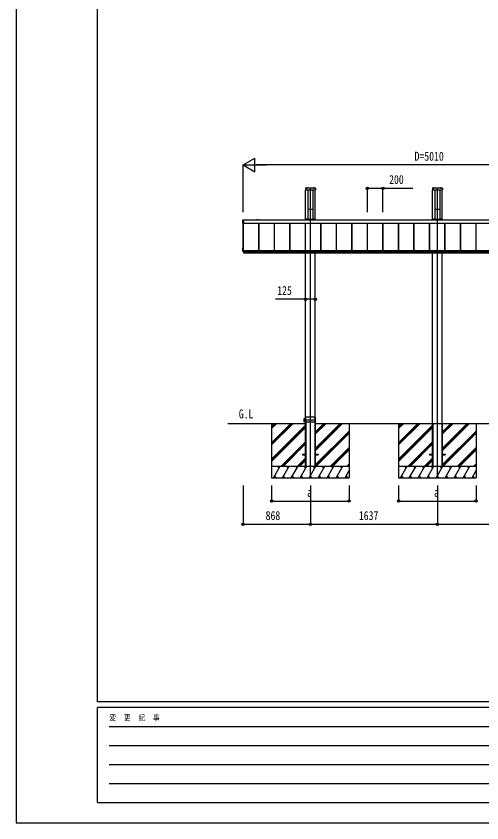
# Model space of a CAD drawing. Units: millimetres, scale not verified. Extents: x -14718 to 14718, y -10395 to 10395.
# Drawn here: x -14718 to -8713, y -10395 to 0 of the extents above; entities that cross this region are included whole.
import ezdxf
from ezdxf.enums import TextEntityAlignment as Align

# ---------------------------------------------------------------- set-up
doc = ezdxf.new("R2010")
doc.units = ezdxf.units.MM
doc.header["$LTSCALE"] = 40
for name, color, linetype in [('0-2_USER1', 3, 'Continuous'), ('0-3_YKK_12', 2, 'Continuous'), ('0-4_YKK_13', 4, 'Continuous'), ('0-5_YKK_A1', 4, 'Continuous'), ('0-6_YKK_D', 6, 'Continuous'), ('0-7_YKK_ZWAK', 7, 'Continuous')]:
    doc.layers.add(name, color=color, linetype=linetype)
doc.styles.add('ＭＳ ゴシック', font='')
doc.styles.get('ＭＳ ゴシック').set_extended_font_data('MS Gothic')

msp = doc.modelspace()

# ---------------------------------------------------------------- linework, layer by layer
at = {"layer": '0-3_YKK_12'}
for p, q in [((-10923.95, -5947.9), (-10923.95, -2217.9)), ((-9286.95, -5947.9), (-9286.95, -2217.9))]:
    msp.add_line(p, q, dxfattribs=at)
at = {"layer": '0-4_YKK_13'}
for p, q in [((-10988.45, -2214.9), (-10988.45, -2238.9)), ((-10859.45, -2214.9), (-10988.45, -2214.9)), ((-10859.45, -2217.4), (-10988.45, -2217.4)), ((-10859.45, -2217.9), (-10988.45, -2217.9)), ((-10861.45, -2240.9), (-10986.45, -2240.9)), ((-10974.85, -2214.35), (-10974.85, -2214.15)), ((-10974.31, -2214.9), (-10963.6, -2214.9)), ((-10974.2, -2214.9), (-10973.85, -2214.9)), ((-10971.32, -2211.57), (-10970.1, -2214.03)), ((-10968.95, -2214.64), (-10970.1, -2214.03)), ((-10968.95, -2214.64), (-10967.81, -2214.03)), ((-10966.58, -2211.57), (-10967.81, -2214.03)), ((-10963.05, -2214.35), (-10963.05, -2214.15)), ((-10884.85, -2214.35), (-10884.85, -2214.15)), ((-10884.31, -2214.9), (-10873.6, -2214.9)), ((-10881.32, -2211.57), (-10880.1, -2214.03)), ((-10878.95, -2214.64), (-10880.1, -2214.03)), ((-10878.95, -2214.64), (-10877.81, -2214.03)), ((-10876.58, -2211.57), (-10877.81, -2214.03)), ((-10873.05, -2214.35), (-10873.05, -2214.15)), ((-10859.45, -2214.9), (-10859.45, -2238.9)), ((-9351.45, -2214.9), (-9351.45, -2238.9)), ((-9222.45, -2214.9), (-9351.45, -2214.9)), ((-9222.45, -2217.4), (-9351.45, -2217.4)), ((-9222.45, -2217.9), (-9351.45, -2217.9)), ((-9224.45, -2240.9), (-9349.45, -2240.9)), ((-9337.85, -2214.35), (-9337.85, -2214.15)), ((-9337.31, -2214.9), (-9326.6, -2214.9)), ((-9337.2, -2214.9), (-9336.85, -2214.9)), ((-9334.32, -2211.57), (-9333.1, -2214.03)), ((-9331.95, -2214.64), (-9333.1, -2214.03)), ((-9331.95, -2214.64), (-9330.81, -2214.03)), ((-9329.58, -2211.57), (-9330.81, -2214.03)), ((-9326.05, -2214.35), (-9326.05, -2214.15)), ((-9247.85, -2214.35), (-9247.85, -2214.15)), ((-9247.31, -2214.9), (-9236.6, -2214.9)), ((-9244.32, -2211.57), (-9243.1, -2214.03)), ((-9241.95, -2214.64), (-9243.1, -2214.03)), ((-9241.95, -2214.64), (-9240.81, -2214.03)), ((-9239.58, -2211.57), (-9240.81, -2214.03)), ((-9236.05, -2214.35), (-9236.05, -2214.15)), ((-9222.45, -2214.9), (-9222.45, -2238.9)), ((-10955.2, -2492.06), (-10955.2, -2607.11)), ((-10954.84, -2486.21), (-10955.19, -2491.71)), ((-10954.34, -2485.74), (-10952.3, -2485.74)), ((-10951.99, -2486.07), (-10952.3, -2485.74)), ((-10951.99, -2486.07), (-10895.91, -2486.07)), ((-10895.91, -2486.07), (-10895.6, -2485.74)), ((-10895.6, -2485.74), (-10893.56, -2485.74)), ((-10893.06, -2486.21), (-10892.71, -2491.71)), ((-10892.7, -2492.06), (-10892.7, -2607.11)), ((-9318.2, -2492.06), (-9318.2, -2607.11)), ((-9317.84, -2486.21), (-9318.19, -2491.71)), ((-9317.34, -2485.74), (-9315.3, -2485.74)), ((-9314.99, -2486.07), (-9315.3, -2485.74)), ((-9314.99, -2486.07), (-9258.91, -2486.07)), ((-9258.91, -2486.07), (-9258.6, -2485.74)), ((-9258.6, -2485.74), (-9256.56, -2485.74)), ((-9256.06, -2486.21), (-9255.71, -2491.71)), ((-9255.7, -2492.06), (-9255.7, -2607.11)), ((-11793.45, -2666.85), (-11793.45, -2625.83)), ((-11785.45, -2668.12), (-11792.98, -2667.66)), ((-11785.45, -2667.62), (-11785.45, -2668.12)), ((-10971.82, -2610.36), (-10971.82, -2617.85)), ((-10971.82, -2617.19), (-10876.08, -2617.19)), ((-10971.82, -2617.85), (-10876.08, -2617.85)), ((-10971.32, -2609.86), (-10956.31, -2609.86)), ((-10955.2, -2607.11), (-10955.31, -2608.93)), ((-10892.7, -2607.11), (-10892.59, -2608.93)), ((-10891.59, -2609.86), (-10876.58, -2609.86)), ((-10876.08, -2610.36), (-10876.08, -2617.85)), ((-9334.82, -2610.36), (-9334.82, -2617.85)), ((-9334.82, -2617.19), (-9239.08, -2617.19)), ((-9334.82, -2617.85), (-9239.08, -2617.85)), ((-9334.32, -2609.86), (-9319.31, -2609.86)), ((-9318.2, -2607.11), (-9318.31, -2608.93)), ((-9255.7, -2607.11), (-9255.59, -2608.93)), ((-9254.59, -2609.86), (-9239.58, -2609.86)), ((-9239.08, -2610.36), (-9239.08, -2617.85)), ((-11793.45, -3030.21), (-11793.45, -2989.19)), ((-11792.98, -2988.69), (-11791.95, -2988.63)), ((-11786.95, -3031.39), (-11792.98, -3031.02)), ((-11786.95, -3018.12), (-11786.95, -3049.39)), ((-11786.95, -3018.12), (-11783.45, -3018.12)), ((-11783.45, -3040.56), (-11786.95, -3040.56)), ((-11786.95, -3049.39), (-11783.45, -3049.39)), ((-11783.95, -3018.12), (-11783.95, -3049.39)), ((-11783.45, -3018.12), (-11783.45, -3049.39)), ((-11008.95, -5187.19), (-11008.95, -5228.6)), ((-10988.77, -5186.54), (-11008.66, -5186.89)), ((-10988.61, -5168.19), (-10988.86, -5197.07)), ((-10988.86, -5197.07), (-10987.45, -5197.07)), ((-10859.6, -5167.9), (-10988.31, -5167.9)), ((-10987.45, -5232.6), (-10987.45, -5168.2)), ((-10986.45, -5168.2), (-10986.45, -5232.6)), ((-10861.45, -5232.6), (-10861.45, -5168.2)), ((-10860.45, -5168.2), (-10860.45, -5232.6)), ((-10858.95, -5207.9), (-10859.3, -5168.19)), ((-10988.77, -5229.25), (-11008.66, -5228.9)), ((-10988.74, -5232.6), (-10988.86, -5218.72)), ((-10988.86, -5218.72), (-10987.45, -5218.72)), ((-10859.47, -5232.9), (-10988.44, -5232.9)), ((-10858.95, -5207.9), (-10987.45, -5207.9)), ((-10859.17, -5232.6), (-10858.95, -5207.9))]:
    msp.add_line(p, q, dxfattribs=at)
msp.add_lwpolyline([(-11792.98, -2625.33), (-11785.45, -2624.87), (-11785.45, -2625.37), (-11785.45, -2667.62)], dxfattribs=at)
for centre, radius, start, end in [((-10986.45, -2238.9), 2, 180, 270), ((-10974.3, -2214.15), 0.55, 138.43917, 180), ((-10974.31, -2214.35), 0.545, 180, 270), ((-10968.95, -2218.9), 7.7, 41.56083, 138.43917), ((-10963.6, -2214.35), 0.545, 270, 0), ((-10963.6, -2214.15), 0.55, 0, 41.56083), ((-10884.3, -2214.15), 0.55, 138.43917, 180), ((-10884.31, -2214.35), 0.545, 180, 270), ((-10878.95, -2218.9), 7.7, 41.56083, 138.43917), ((-10873.6, -2214.35), 0.545, 270, 0), ((-10873.6, -2214.15), 0.55, 0, 41.56083), ((-10861.45, -2238.9), 2, 270, 0), ((-9349.45, -2238.9), 2, 180, 270), ((-9337.3, -2214.15), 0.55, 138.43917, 180), ((-9337.31, -2214.35), 0.545, 180, 270), ((-9331.95, -2218.9), 7.7, 41.56083, 138.43917), ((-9326.6, -2214.35), 0.545, 270, 0), ((-9326.6, -2214.15), 0.55, 0, 41.56083), ((-9247.3, -2214.15), 0.55, 138.43917, 180), ((-9247.31, -2214.35), 0.545, 180, 270), ((-9241.95, -2218.9), 7.7, 41.56083, 138.43917), ((-9236.6, -2214.35), 0.545, 270, 0), ((-9236.6, -2214.15), 0.55, 0, 41.56083), ((-9224.45, -2238.9), 2, 270, 0), ((-11792.95, -2625.83), 0.497, 93.16944, 179.94772), ((-11792.58, -2666.88), 0.873, 177.74142, 242.53793), ((-11792.95, -2989.19), 0.497, 93.16944, 179.94772), ((-11792.58, -3030.25), 0.873, 177.74142, 242.53793), ((-11008.65, -5187.19), 0.3, 91, 180), ((-10988.31, -5168.2), 0.3, 90, 179.5), ((-10987.75, -5168.2), 0.3, 0, 90), ((-10986.15, -5168.2), 0.3, 90, 180), ((-10861.75, -5168.2), 0.3, 0, 90), ((-10860.15, -5168.2), 0.3, 90, 180), ((-10859.6, -5168.2), 0.3, 0.5, 90), ((-11008.65, -5228.6), 0.3, 180, 269), ((-10988.44, -5232.6), 0.3, 180.5, 270), ((-10987.75, -5232.6), 0.3, 270, 0), ((-10986.15, -5232.6), 0.3, 180, 270), ((-10861.75, -5232.6), 0.3, 270, 0), ((-10860.15, -5232.6), 0.3, 180, 270), ((-10859.47, -5232.6), 0.3, 270, 359.5)]:
    msp.add_arc(centre, radius, start, end, dxfattribs=at)
for centre, major_axis, ratio, start_param, end_param in [((-10955.16, -2491.71), (0.031, 0.5), 0.061627, 1.57462339, 2.36002155), ((-10954.34, -2486.24), (0.346, -0.364), 0.996462, 2.38380948, 3.88928357), ((-10893.56, -2486.24), (-0.346, -0.364), 0.996462, 2.39390174, 3.89937583), ((-10892.75, -2491.71), (-0.031, 0.5), 0.061627, 3.92316376, 4.70856192), ((-9318.16, -2491.71), (0.031, 0.5), 0.061627, 1.57462339, 2.36002155), ((-9317.34, -2486.24), (0.346, -0.364), 0.996462, 2.38380948, 3.88928357), ((-9256.56, -2486.24), (-0.346, -0.364), 0.996462, 2.39390174, 3.89937583), ((-9255.75, -2491.71), (-0.031, 0.5), 0.061627, 3.92316376, 4.70856192), ((-10971.32, -2610.36), (0.355, -0.355), 0.99628, 2.35805796, 3.92512735), ((-10956.31, -2608.86), (0.691, -0.728), 0.996462, 5.52540213, 7.03087622), ((-10891.59, -2608.86), (-0.691, -0.728), 0.996462, 5.53549439, 7.04096848), ((-10876.58, -2610.36), (-0.355, -0.355), 0.99628, 2.35805796, 3.92512735), ((-9334.32, -2610.36), (0.355, -0.355), 0.99628, 2.35805796, 3.92512735), ((-9319.31, -2608.86), (0.691, -0.728), 0.996462, 5.52540213, 7.03087622), ((-9254.59, -2608.86), (-0.691, -0.728), 0.996462, 5.53549439, 7.04096848), ((-9239.58, -2610.36), (-0.355, -0.355), 0.99628, 2.35805796, 3.92512735)]:
    msp.add_ellipse(centre, major_axis=major_axis, ratio=ratio, start_param=start_param, end_param=end_param, dxfattribs=at)
at = {"layer": '0-5_YKK_A1'}
for p, q in [((-10986.45, -2625.42), (-10986.45, -2240.9)), ((-10955.95, -2240.9), (-10955.95, -2609.8)), ((-10891.95, -2240.9), (-10891.95, -2609.8)), ((-10861.45, -2625.42), (-10861.45, -2240.9)), ((-9349.45, -2625.42), (-9349.45, -2240.9)), ((-9318.95, -2240.9), (-9318.95, -2609.8)), ((-9254.95, -2240.9), (-9254.95, -2609.8)), ((-9224.45, -2625.42), (-9224.45, -2240.9)), ((-10955.95, -2584.7), (-10955.2, -2584.7)), ((-10892.7, -2584.7), (-10891.95, -2584.7)), ((-9318.95, -2584.7), (-9318.2, -2584.7)), ((-9255.7, -2584.7), (-9254.95, -2584.7)), ((-11791.95, -3029.83), (-11791.95, -2667.72)), ((-11786.95, -3018.12), (-11786.95, -2668.03)), ((-11785.45, -2626.41), (-6788.45, -2626.41)), ((-11785.45, -2666.31), (-6788.45, -2666.31)), ((-11785.45, -2666.59), (-6788.45, -2666.59)), ((-11612.45, -2626.41), (-11612.45, -2625.42)), ((-11609.95, -2622.92), (-11602.41, -2622.92)), ((-11609.95, -2625.72), (-11609.95, -2626.41)), ((-11596.2, -2625.42), (-11609.65, -2625.42)), ((-11601.49, -2622.92), (-11596.2, -2622.92)), ((-11596.2, -2625.42), (-6977.7, -2625.42)), ((-11588.45, -3018.51), (-11588.45, -2666.59)), ((-11588.05, -3018.51), (-11588.05, -2666.59)), ((-11585.45, -3018.51), (-11585.45, -2666.59)), ((-11388.45, -3018.51), (-11388.45, -2666.59)), ((-11385.85, -3018.51), (-11385.85, -2666.59)), ((-11385.45, -3018.51), (-11385.45, -2666.59)), ((-11188.45, -3018.51), (-11188.45, -2666.59)), ((-11185.85, -3018.51), (-11185.85, -2666.59)), ((-11185.45, -3018.51), (-11185.45, -2666.59)), ((-10988.45, -3018.51), (-10988.45, -2666.59)), ((-10985.85, -3018.51), (-10985.85, -2666.59)), ((-10985.45, -3018.51), (-10985.45, -2666.59)), ((-10968.95, -2617.85), (-10968.95, -2625.42)), ((-10878.95, -2617.85), (-10878.95, -2625.42)), ((-10788.45, -3018.51), (-10788.45, -2666.59)), ((-10785.85, -3018.51), (-10785.85, -2666.59)), ((-10785.45, -3018.51), (-10785.45, -2666.59)), ((-10588.45, -3018.51), (-10588.45, -2666.59)), ((-10585.85, -3018.51), (-10585.85, -2666.59)), ((-10585.45, -3018.51), (-10585.45, -2666.59)), ((-10388.45, -3018.51), (-10388.45, -2666.59)), ((-10385.85, -3018.51), (-10385.85, -2666.59)), ((-10385.45, -3018.51), (-10385.45, -2666.59)), ((-10188.45, -3018.51), (-10188.45, -2666.59)), ((-10185.85, -3018.51), (-10185.85, -2666.59)), ((-10185.45, -3018.51), (-10185.45, -2666.59)), ((-9988.45, -3018.51), (-9988.45, -2666.59)), ((-9985.85, -3018.51), (-9985.85, -2666.59)), ((-9985.45, -3018.51), (-9985.45, -2666.59)), ((-9788.45, -3018.51), (-9788.45, -2666.59)), ((-9785.85, -3018.51), (-9785.85, -2666.59)), ((-9785.45, -3018.51), (-9785.45, -2666.59)), ((-9588.45, -3018.51), (-9588.45, -2666.59)), ((-9585.85, -3018.51), (-9585.85, -2666.59)), ((-9585.45, -3018.51), (-9585.45, -2666.59)), ((-9388.45, -3018.51), (-9388.45, -2666.59)), ((-9385.85, -3018.51), (-9385.85, -2666.59)), ((-9385.45, -3018.51), (-9385.45, -2666.59)), ((-9331.95, -2617.85), (-9331.95, -2625.42)), ((-9241.95, -2617.85), (-9241.95, -2625.42)), ((-9188.45, -3018.51), (-9188.45, -2666.59)), ((-9185.85, -3018.51), (-9185.85, -2666.59)), ((-9185.45, -3018.51), (-9185.45, -2666.59)), ((-8988.45, -3018.51), (-8988.45, -2666.59)), ((-8985.85, -3018.51), (-8985.85, -2666.59)), ((-8985.45, -3018.51), (-8985.45, -2666.59)), ((-8788.45, -3018.51), (-8788.45, -2666.59)), ((-8788.45, -3018.51), (-8788.45, -2666.59)), ((-8785.85, -3018.51), (-8785.85, -2666.59)), ((-8785.85, -3018.51), (-8785.85, -2666.59)), ((-8785.45, -3018.51), (-8785.45, -2666.59)), ((-11791.95, -3029.83), (-11786.95, -3029.83)), ((-11783.45, -3018.51), (-6790.45, -3018.51)), ((-11783.45, -3022.24), (-6790.45, -3022.24)), ((-11783.45, -3022.24), (-6790.45, -3022.24)), ((-11783.45, -3039.17), (-6790.45, -3039.17)), ((-11783.45, -3047.9), (-6790.45, -3047.9)), ((-10986.45, -5797.9), (-10986.45, -3047.9)), ((-10861.45, -5797.9), (-10861.45, -3047.9)), ((-9349.45, -5797.9), (-9349.45, -3047.9)), ((-9224.45, -5797.9), (-9224.45, -3047.9)), ((-11986.95, -5247.9), (-10986.45, -5247.9)), ((-11423.95, -5247.9), (-11423.95, -5947.9)), ((-11159.98, -5247.9), (-11423.95, -5511.87)), ((-11372.11, -5247.9), (-11423.95, -5299.74)), ((-11174.12, -5247.9), (-11423.95, -5497.73)), ((-11145.84, -5247.9), (-11423.95, -5526.01)), ((-11386.25, -5247.9), (-11423.95, -5285.59)), ((-11357.97, -5247.9), (-11423.95, -5313.88)), ((-10986.45, -5272.36), (-11423.95, -5709.86)), ((-10986.45, -5286.5), (-11423.95, -5724)), ((-10986.45, -5300.64), (-11423.95, -5738.14)), ((-10984.75, -5234.9), (-10981.25, -5234.9)), ((-10984.75, -5234.9), (-10984.75, -5797.9)), ((-10981.25, -5234.9), (-10981.25, -5797.9)), ((-10866.65, -5234.9), (-10863.15, -5234.9)), ((-10866.65, -5234.9), (-10866.65, -5797.9)), ((-10863.15, -5234.9), (-10863.15, -5797.9)), ((-10861.45, -5247.9), (-9349.45, -5247.9)), ((-10523.58, -5247.9), (-10861.45, -5585.76)), ((-10735.72, -5247.9), (-10861.45, -5373.63)), ((-10537.73, -5247.9), (-10861.45, -5571.62)), ((-10509.44, -5247.9), (-10861.45, -5599.91)), ((-10749.86, -5247.9), (-10861.45, -5359.49)), ((-10721.57, -5247.9), (-10861.45, -5387.77)), ((-10423.95, -5247.9), (-10423.95, -5947.9)), ((-9786.95, -5247.9), (-9786.95, -5947.9)), ((-9522.98, -5247.9), (-9786.95, -5511.87)), ((-9735.11, -5247.9), (-9786.95, -5299.74)), ((-9537.12, -5247.9), (-9786.95, -5497.73)), ((-9508.84, -5247.9), (-9786.95, -5526.01)), ((-9749.25, -5247.9), (-9786.95, -5285.59)), ((-9720.97, -5247.9), (-9786.95, -5313.88)), ((-9349.45, -5272.36), (-9786.95, -5709.86)), ((-9349.45, -5286.5), (-9786.95, -5724)), ((-9349.45, -5300.64), (-9786.95, -5738.14)), ((-9349.45, -5247.9), (-9224.45, -5247.9)), ((-9347.75, -5247.9), (-9347.75, -5797.9)), ((-9344.25, -5247.9), (-9344.25, -5797.9)), ((-9229.65, -5247.9), (-9229.65, -5797.9)), ((-9226.15, -5247.9), (-9226.15, -5797.9)), ((-9224.45, -5247.9), (-7712.45, -5247.9)), ((-8886.58, -5247.9), (-9224.45, -5585.76)), ((-9098.72, -5247.9), (-9224.45, -5373.63)), ((-8900.73, -5247.9), (-9224.45, -5571.62)), ((-8872.44, -5247.9), (-9224.45, -5599.91)), ((-9112.86, -5247.9), (-9224.45, -5359.49)), ((-9084.57, -5247.9), (-9224.45, -5387.77)), ((-8786.95, -5247.9), (-8786.95, -5947.9)), ((-10423.95, -5346.25), (-10861.45, -5783.75)), ((-10423.95, -5360.4), (-10861.45, -5797.9)), ((-10423.95, -5374.54), (-10847.31, -5797.9)), ((-8786.95, -5346.25), (-9224.45, -5783.75)), ((-8786.95, -5360.4), (-9224.45, -5797.9)), ((-8786.95, -5374.54), (-9210.31, -5797.9)), ((-10986.45, -5484.49), (-11299.86, -5797.9)), ((-10986.45, -5498.63), (-11285.72, -5797.9)), ((-9349.45, -5484.49), (-9662.86, -5797.9)), ((-9349.45, -5498.63), (-9648.72, -5797.9)), ((-10986.45, -5512.77), (-11271.57, -5797.9)), ((-10423.95, -5558.39), (-10663.46, -5797.9)), ((-10423.95, -5572.53), (-10649.32, -5797.9)), ((-10423.95, -5586.67), (-10635.18, -5797.9)), ((-9349.45, -5512.77), (-9634.57, -5797.9)), ((-8786.95, -5558.39), (-9026.46, -5797.9)), ((-8786.95, -5572.53), (-9012.32, -5797.9)), ((-8786.95, -5586.67), (-8998.18, -5797.9)), ((-10986.45, -5696.62), (-11087.73, -5797.9)), ((-10986.45, -5710.76), (-11073.58, -5797.9)), ((-11023.95, -5643.4), (-11023.95, -5652.4)), ((-11023.95, -5643.4), (-10986.45, -5643.4)), ((-11023.95, -5652.4), (-10986.45, -5652.4)), ((-10861.45, -5643.4), (-10823.95, -5643.4)), ((-10861.45, -5652.4), (-10823.95, -5652.4)), ((-10823.95, -5643.4), (-10823.95, -5652.4)), ((-9349.45, -5696.62), (-9450.73, -5797.9)), ((-9349.45, -5710.76), (-9436.58, -5797.9)), ((-9386.95, -5643.4), (-9386.95, -5652.4)), ((-9386.95, -5643.4), (-9349.45, -5643.4)), ((-9386.95, -5652.4), (-9349.45, -5652.4)), ((-9224.45, -5643.4), (-9186.95, -5643.4)), ((-9224.45, -5652.4), (-9186.95, -5652.4)), ((-9186.95, -5643.4), (-9186.95, -5652.4)), ((-11423.95, -5797.9), (-10423.95, -5797.9)), ((-11400.83, -5947.9), (-11314.23, -5797.9)), ((-11329.23, -5823.88), (-11344.23, -5797.9)), ((-11285.36, -5947.9), (-11198.76, -5797.9)), ((-11213.76, -5823.88), (-11228.76, -5797.9)), ((-11169.89, -5947.9), (-11083.29, -5797.9)), ((-11098.29, -5823.88), (-11113.29, -5797.9)), ((-10986.45, -5724.91), (-11059.44, -5797.9)), ((-11054.42, -5947.9), (-10967.82, -5797.9)), ((-10982.82, -5823.88), (-10997.82, -5797.9)), ((-10986.45, -5797.9), (-10861.45, -5797.9)), ((-10938.95, -5947.9), (-10852.35, -5797.9)), ((-10867.35, -5823.88), (-10882.35, -5797.9)), ((-10823.48, -5947.9), (-10736.88, -5797.9)), ((-10751.88, -5823.88), (-10766.88, -5797.9)), ((-10708.01, -5947.9), (-10621.41, -5797.9)), ((-10651.41, -5797.9), (-10636.41, -5823.88)), ((-10592.54, -5947.9), (-10505.94, -5797.9)), ((-10535.94, -5797.9), (-10520.94, -5823.88)), ((-10423.95, -5770.52), (-10451.33, -5797.9)), ((-10423.95, -5784.66), (-10437.19, -5797.9)), ((-9786.95, -5797.9), (-8786.95, -5797.9)), ((-9763.83, -5947.9), (-9677.23, -5797.9)), ((-9692.23, -5823.88), (-9707.23, -5797.9)), ((-9648.36, -5947.9), (-9561.76, -5797.9)), ((-9576.76, -5823.88), (-9591.76, -5797.9)), ((-9532.89, -5947.9), (-9446.29, -5797.9)), ((-9461.29, -5823.88), (-9476.29, -5797.9)), ((-9349.45, -5724.91), (-9422.44, -5797.9)), ((-9417.42, -5947.9), (-9330.82, -5797.9)), ((-9345.82, -5823.88), (-9360.82, -5797.9)), ((-9349.45, -5797.9), (-9224.45, -5797.9)), ((-9301.95, -5947.9), (-9215.35, -5797.9)), ((-9230.35, -5823.88), (-9245.35, -5797.9)), ((-9186.48, -5947.9), (-9099.88, -5797.9)), ((-9114.88, -5823.88), (-9129.88, -5797.9)), ((-9071.01, -5947.9), (-8984.41, -5797.9)), ((-9014.41, -5797.9), (-8999.41, -5823.88)), ((-8955.54, -5947.9), (-8868.94, -5797.9)), ((-8898.94, -5797.9), (-8883.94, -5823.88)), ((-8786.95, -5770.52), (-8814.33, -5797.9)), ((-8786.95, -5784.66), (-8800.19, -5797.9)), ((-11385.83, -5921.92), (-11370.83, -5947.9)), ((-11270.36, -5921.92), (-11255.36, -5947.9)), ((-11154.89, -5921.92), (-11139.89, -5947.9)), ((-11039.42, -5921.91), (-11024.42, -5947.9)), ((-10923.95, -5921.92), (-10908.95, -5947.9)), ((-10808.48, -5921.92), (-10793.48, -5947.9)), ((-10693.01, -5921.92), (-10678.01, -5947.9)), ((-10577.54, -5921.92), (-10562.54, -5947.9)), ((-10477.07, -5947.9), (-10423.95, -5855.89)), ((-10462.07, -5921.92), (-10447.07, -5947.9)), ((-9748.83, -5921.92), (-9733.83, -5947.9)), ((-9633.36, -5921.92), (-9618.36, -5947.9)), ((-9517.89, -5921.92), (-9502.89, -5947.9)), ((-9402.42, -5921.91), (-9387.42, -5947.9)), ((-9286.95, -5921.92), (-9271.95, -5947.9)), ((-9171.48, -5921.92), (-9156.48, -5947.9)), ((-9056.01, -5921.92), (-9041.01, -5947.9)), ((-8940.54, -5921.92), (-8925.54, -5947.9)), ((-8840.07, -5947.9), (-8786.95, -5855.89)), ((-8825.07, -5921.92), (-8810.07, -5947.9)), ((-11423.95, -5947.9), (-10423.95, -5947.9)), ((-9786.95, -5947.9), (-8786.95, -5947.9))]:
    msp.add_line(p, q, dxfattribs=at)
for centre, radius, start, end in [((-11609.95, -2625.42), 2.5, 90, 180), ((-11609.65, -2625.72), 0.3, 90, 180), ((-11602.41, -2623.12), 0.2, 23.57818, 90), ((-11601.95, -2622.92), 0.3, 203.57818, 336.42182), ((-11601.49, -2623.12), 0.2, 90, 156.42182), ((-11596.2, -2624.17), 1.25, 270, 90)]:
    msp.add_arc(centre, radius, start, end, dxfattribs=at)
at = {"layer": '0-6_YKK_D'}
for p, q in [((-11791.95, -1917.9), (-11640.4, -1830.4)), ((-11640.4, -2005.4), (-11640.4, -1830.4)), ((-11791.95, -2525.42), (-11791.95, -1916.9)), ((-11791.95, -1917.9), (-11640.4, -2005.4)), ((-11791.95, -1917.9), (-11488.84, -1917.9)), ((-6956.95, -1917.9), (-11616.95, -1917.9)), ((-10188.45, -2525.42), (-10188.45, -2216.9)), ((-9988.45, -2525.42), (-9988.45, -2216.9)), ((-11791.95, -6047.9), (-11791.95, -6548.9)), ((-11423.95, -6047.9), (-11423.95, -6248.9)), ((-10923.95, -6047.9), (-10923.95, -6548.9)), ((-10923.95, -6047.9), (-10923.95, -6548.9)), ((-10423.95, -6047.9), (-10423.95, -6248.9)), ((-9786.95, -6047.9), (-9786.95, -6248.9)), ((-9286.95, -6047.9), (-9286.95, -6548.9)), ((-9286.95, -6047.9), (-9286.95, -6548.9)), ((-8786.95, -6047.9), (-8786.95, -6248.9)), ((-11423.95, -6247.9), (-10423.95, -6247.9)), ((-9786.95, -6247.9), (-8786.95, -6247.9)), ((-11791.95, -6547.9), (-10923.95, -6547.9)), ((-10923.95, -6547.9), (-9286.95, -6547.9)), ((-9286.95, -6547.9), (-7649.95, -6547.9))]:
    msp.add_line(p, q, dxfattribs=at)
for points in [[(-10188.45, -2217.9), (-9988.45, -2217.9), (-9603.35, -2217.9)], [(-10861.45, -3647.9), (-10986.45, -3647.9), (-11371.55, -3647.9)]]:
    msp.add_lwpolyline(points, dxfattribs=at)
for centre in [(-10188.45, -2217.9), (-9988.45, -2217.9), (-10986.45, -3647.9), (-10861.45, -3647.9), (-11423.95, -6247.9), (-10423.95, -6247.9), (-9786.95, -6247.9), (-8786.95, -6247.9), (-11791.95, -6547.9), (-10923.95, -6547.9), (-10923.95, -6547.9), (-9286.95, -6547.9), (-9286.95, -6547.9)]:
    msp.add_circle(centre, 14.88, dxfattribs=at)
at = {"layer": '0-7_YKK_ZWAK'}
for p, q in [((-13667.43, -8837.5), (-13667.43, 9712.5)), ((13632.57, -8837.5), (-13667.43, -8837.5)), ((-4567.43, -8907.5), (-13667.43, -8907.5)), ((-13667.43, -10132.5), (-13667.43, -8907.5)), ((-13518.68, -9152.5), (-4742.43, -9152.5)), ((-13518.68, -9397.5), (-4742.43, -9397.5)), ((-13518.68, -9642.5), (-4742.43, -9642.5)), ((-13518.68, -9887.5), (-4742.43, -9887.5)), ((-13667.43, -10132.5), (-4567.43, -10132.5))]:
    msp.add_line(p, q, dxfattribs=at)
msp.add_lwpolyline([(-14717.5, -10395), (14717.5, -10395), (14717.5, 10395), (-14717.5, 10395)], close=True, dxfattribs=at)

# ---------------------------------------------------------------- texts
at = {"layer": '0-2_USER1', "style": 'ＭＳ ゴシック', "width": 0.8}
msp.add_text('G.L', height=115.5, dxfattribs=at).set_placement((-11847.02, -5218.4), align=Align.BOTTOM_LEFT)
at = {"layer": '0-6_YKK_D', "style": 'ＭＳ ゴシック', "width": 0.8}
for s, p in [('D=5010', (-9580.95, -1897.9)), ('200', (-9908.95, -2197.9)), ('125', (-11351.55, -3627.9)), ('a', (-10965.95, -6227.9)), ('a', (-9328.95, -6227.9)), ('868', (-11500.75, -6527.9)), ('1637', (-10298.65, -6527.9))]:
    msp.add_text(s, height=115.5, dxfattribs=at).set_placement(p, align=Align.BOTTOM_LEFT)
at = {"layer": '0-7_YKK_ZWAK', "style": 'ＭＳ ゴシック', "width": 0.8}
msp.add_text('変  更  記  事', height=76.98, dxfattribs=at).set_placement((-13514.59, -9100), align=Align.BOTTOM_LEFT)

doc.saveas('drawing.dxf')
